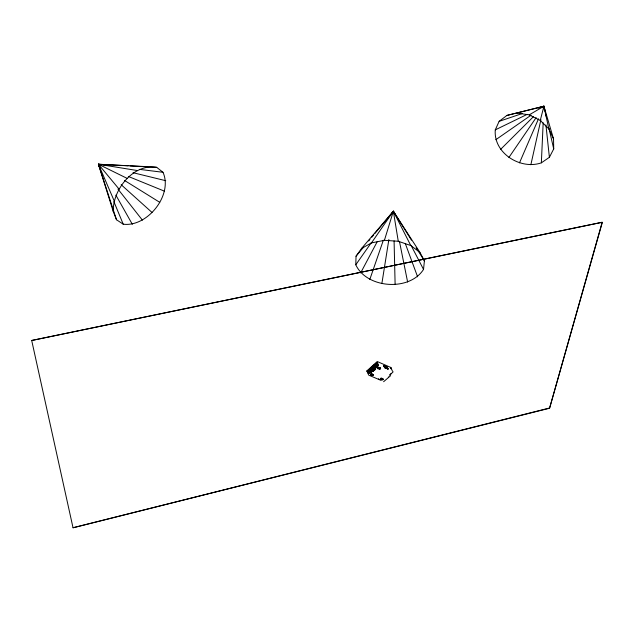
<?xml version="1.0" encoding="UTF-8"?>
<svg xmlns="http://www.w3.org/2000/svg" width="634" height="634" viewBox="0 0 634 634"><rect width="100%" height="100%" fill="white"/><g stroke="black" fill="none" stroke-linecap="round" stroke-linejoin="round"><path stroke-width="0.95" d="M355.785 264.782L356.039 256.207L361.515 248.504L393.365 211.249L419.97 252.451L424.408 260.851L423.528 269.41C409.493 291.553 366.721 288.581 355.785 264.782L371.492 242.41M541.349 162.843L549.393 157.303L553.712 148.927L553.537 138.933L543.924 106.235L506.899 115.428L499.132 121.34L495.281 129.867C493.292 153.04 520.411 170.126 541.349 162.843L543.172 122.822M543.829 108.184L543.924 106.235L506.899 115.428M113.256 211.518C112.638 189.685 133.275 163.326 156.709 167.336L163.001 172.297C173.161 194.979 147.405 227.281 123.226 224.198L116.498 219.752L113.256 211.518L98.421 164.246L147.69 166.679M388.476 376.968L388.325 377.111M381.89 283.422L388.872 239.533M390.631 375.677L383.618 381.716M530.856 164.769L540.921 119.668M373.109 368.005L373.775 367.593M372.974 371.199L372.467 370.977M374.337 370.224L373.545 370.486M385.155 366.159L384.426 366.611L384.363 366.135M553.537 138.933L548.822 128.892L540.255 120.412L543.924 106.235L538.321 108.121M31.7 340.482L73.029 527.765L549.567 408.241L602.149 222.28L31.7 340.482L602.149 222.28M549.567 408.241L602.3 222.494M361.515 248.504L371.476 242.893L384.41 240.334L393.365 211.249L411.474 240.183M386.724 368.536L386.748 367.316L384.046 366.397L386.534 367.506L386.724 368.536L384.79 367.68L384.252 366.214M369.82 279.435L383.364 240.207M377.531 368.726A2.061 1.205 -24.3 0 0 378.609 367.688L378.355 367.538A2.536 1.482 -24.3 0 1 377.927 368.069L377.824 368.156A2.068 1.205 -24.2 0 0 377.555 367.641M519.492 162.867L538.496 118.82M360.651 272.921L377.238 241.649M392.446 212.984L393.365 211.249L395.616 215.592M372.19 369.313L371.627 369.067L371.809 369.551M373.014 369.955L373.402 370.327M373.878 370.589L372.76 369.955M378.157 365.2L378.213 365.636M379.497 367.419L380.051 367.665M508.912 157.47L536.142 117.615M371.476 242.893L393.365 211.249L410.784 245.54L419.97 252.451M390.56 215.243L393.365 211.249L394.047 213.095M356.039 256.207L363.631 247.07M368.695 240.968L369.955 239.446M371.857 237.156L373.751 234.873M375.019 233.352L393.365 211.249L393.762 213.19M373.886 365.525L374.646 367.775L375.233 367.26L373.965 365.129L373.378 365.652L374.646 367.775M373.378 365.652L375.051 365.644M374.306 369.345C372.285 369.931 375.463 368.956 373.759 368.711M378.078 367.379A0.872 0.507 -24.3 0 0 378.419 368.299L379.956 369.17L380.511 368.251L379.814 369.305M500.622 149.355L533.448 116.664M377.824 368.156L377.698 367.554A2.536 1.482 -24.3 0 0 377.848 367.387M369.804 372.697L368.378 373.434L367.308 370.993L368.845 369.638L369.963 371.437M369.788 368.814L370.652 370.771L370.153 371.207L369.289 369.25L370.185 368.98M370.28 368.37L370.811 367.902L371.683 369.86L371.152 370.327L370.28 368.37L371.54 370.502L372.079 370.034M370.922 367.783L373.03 365.921M374.464 364.685L375.383 366.032L374.464 364.685L375.36 364.423M375.455 363.805L376.374 365.152L375.455 363.805L376.025 363.306L376.945 364.653L376.422 363.48M377.515 364.146L376.596 362.807L377.468 362.553M377.547 362.489L367.704 371.167L368.774 373.608M367.308 370.993L367.958 371.27L377.523 362.838M370.026 372.007L367.411 370.874L367.942 372.087L367.958 371.27M374.987 365.858L375.875 365.588M375.978 364.978L376.548 364.479M377.119 363.971L377.999 363.726M368.211 372.182L370.256 372.713M377.658 364.075L375.114 366.23L375.827 367.696L378.308 365.517L377.658 364.075L378.308 365.517M372.673 368.988L371.809 367.031L373.069 369.154L372.142 369.456L371.278 367.498L372.538 369.63M373.141 368.576L373.529 368.75L372.269 366.618L373.141 368.576L373.727 368.061L372.855 366.103L373.83 367.585M374.25 367.609L374.837 367.086M377.595 365.541L375.914 366.611L377.341 364.962L377.927 365.683L377.341 364.962M375.914 366.611L377.919 365.279M368.378 373.434L369.923 372.079L368.845 369.638M370.581 371.904L375.55 368.045L370.581 371.904L370.874 372.57L375.455 368.536L375.162 367.871M378.244 365.485L375.827 367.696M373.228 371.017L375.851 368.711M373.157 371.191L375.019 369.828M370.621 374.702A0.872 0.507 -24 0 0 371.191 374.71L373.41 374.971L372.721 375.574L371.326 375.019A0.872 0.507 -24 0 1 370.541 374.631A0.872 0.507 -24 0 1 371.532 373.901A0.872 0.507 -24 0 1 372.142 374.417L373.41 374.971M383.697 365.485L387.081 367.126L388.095 369.036L387.184 367.038L383.697 365.485L384.608 367.49L388.095 369.036M383.887 366.246L384.608 367.49M384.79 367.68L386.938 368.346M390.861 368.386L391.218 367.649L377.254 361.523L366.69 371.096M379.885 379.425L381.303 378.189M382.999 378.918L381.462 379.893M380.963 378.157A0.864 0.499 -24.3 0 0 381.097 379.164L383.293 379.417L382.603 380.012L381.232 379.473A0.864 0.499 -24.3 0 1 380.463 379.092A0.864 0.499 -24.3 0 1 381.446 378.371A0.864 0.499 -24.3 0 1 382.04 378.878L383.293 379.417M389.926 374.623L391.408 373.331M389.617 375.312L393.183 371.801M377.571 368.386L377.658 368.314A2.045 1.197 -24.2 0 0 377.555 368.148M376.438 364.867L376.865 364.685M375.035 366.198L375.003 366.698M376.366 365.739L377.079 365.691L376.548 366.603L377.293 366.214L376.279 366.103M374.377 369.479L374.345 369.979M373.505 370.272C374.512 368.647 374.797 370.462 373.109 369.884M380.091 368.394L379.378 368.441L380.115 367.982M378.482 368.275L380.035 368.774M495.828 139.694L531.094 115.158M517.471 113.129L529.208 114.865L543.924 106.235L545.224 111.925M377.301 365.255C376.311 366.563 379.013 364.788 376.953 365.358M377.278 365.303L377.61 364.875M374.543 367.371L374.979 367.268M372.681 369.281L373.109 369.17M373.125 368.98L372.491 368.885L373.157 368.473M373.711 370.731C372.38 371.286 374.1 369.646 373.069 369.788M379.053 369.305L379.338 368.822L378.863 368.806M495.281 129.867L527.116 114.397M541.27 107.518L543.924 106.235L548.822 128.892M499.132 121.34L522.456 113.47M376.279 366.198L376.723 365.802L376.311 365.62M369.321 369.804L369.907 369.963L369.289 370.422M378.625 368.584L378.561 368.608A0.872 0.507 -24.3 0 1 377.785 368.211A0.872 0.507 -24.3 0 1 378.775 367.482A0.872 0.507 -24.3 0 1 379.378 368.005L380.646 368.56M549.448 408.027L73.029 527.765M116.498 219.752L98.421 164.246L128.06 165.815M130.033 165.918L139.916 166.449M141.889 166.552L156.709 167.336M384.41 240.334L398.271 241.261L410.784 245.54M100.299 168.787L98.421 164.246L100.378 164.491M103.318 164.856L105.276 165.102M139.52 169.365L163.001 172.297M114.12 200.716L98.421 164.246L137.309 170.538M133.037 172.702L165.728 180.69M374.615 365.81L373.997 366.349L374.599 365.477M128.322 176.434L164.563 191.214M380.979 380.392L368.695 375.114L366.896 371.001M367.768 371.381L369.503 372.134M368.211 371.849L367.427 372.213L368.417 372.641L368.481 371.944M367.942 372.087L369.923 372.919M371.944 373.719A0.872 0.507 -24 0 1 371.999 374.108L373.275 374.662M381.85 378.181A0.864 0.499 -24.3 0 1 381.906 378.569L383.158 379.108M369.289 369.25L370.549 371.373M373.965 365.129L374.94 366.611M379.259 367.411A0.872 0.507 -24.3 0 1 379.243 367.696L380.511 368.251M384.497 367.585L387.992 369.131M99.387 165.957L98.421 164.246L127.196 178.408M529.208 114.865L540.255 120.412M378.672 379.037L378.466 378.744M124.462 180.413L159.752 202.325M121.173 184.716L152.009 212.453M98.421 164.246L119.026 189.043M117.972 189.09L142.412 220.156M384.561 366.88L385.004 367.49M416.126 247.625L424.408 260.851M115.863 195.129L132.332 224.301M411.379 245.976L423.528 269.41M392.509 371.231L391.019 367.974L391.035 368.837M377.079 362.379L377.602 363.551M378.379 367.173L378.609 367.688M374.963 364.249L375.486 365.414M371.207 368.077L371.786 369.384M370.977 372.079L371.27 372.744M113.827 201.485L123.226 224.198M405.316 243.575L417.608 276.828M545.66 113.819L546.31 116.672M548.925 128.052L553.712 148.927M399.428 241.308L407.63 282.043M393.365 211.249L398.271 241.261M543.924 106.235L544.344 110.157M545.922 124.898L549.393 157.303M394.079 240.88L395.117 284.341M378.538 367.3A1.783 1.038 -24.3 0 1 378.458 367.609M377.531 367.395A2.068 1.205 -24.2 0 1 377.595 367.641M378.268 367.363A2.061 1.205 -24.3 0 1 377.539 368.061M370.525 374.076A0.872 0.507 -24 0 1 371.041 373.695M371.714 368.505L372.554 368.299L371.714 368.505M372.285 367.704L373.117 367.498L372.285 367.704M373.054 366.912L373.901 366.777L373.054 366.912M373.917 367.102L374.765 366.967L373.917 367.102"/></g></svg>
